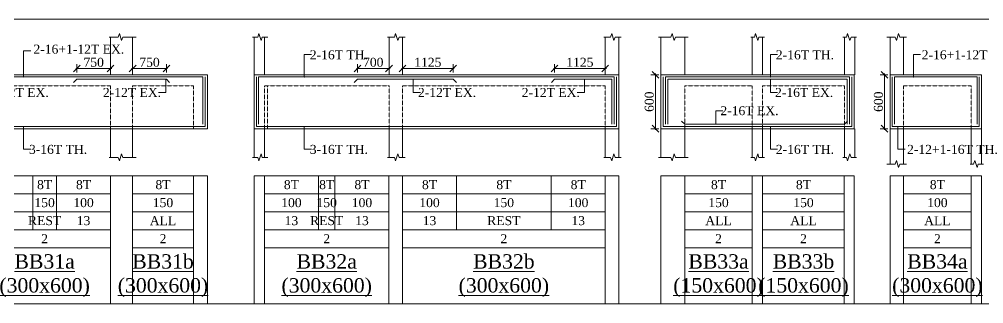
# Model space of a CAD drawing. Header units: inches. Extents: x 11017527 to 11245450, y -2821070 to -2693013.
# Drawn here: x 11145358 to 11166781, y -2712334 to -2706010 of the extents above; entities that cross this region are included whole.
import ezdxf
from ezdxf.enums import TextEntityAlignment as Align

# ---------------------------------------------------------------- set-up
doc = ezdxf.new("R2010")
doc.units = ezdxf.units.IN
doc.header["$LTSCALE"] = 0.5
doc.header["$MEASUREMENT"] = 0
doc.linetypes.add('HIDDEN', pattern=[9.525, 6.35, -3.175])
doc.layers.get('0').update_dxf_attribs({"lineweight": 0})
for name, color, linetype, lineweight in [('S-CUT OUT LINE', 9, 'Continuous', 9), ('S-DIM L.S.', 4, 'Continuous', 9), ('S-L.S.SECTION', 5, 'Continuous', 9), ('S-L.S.SLAB LINE', 8, 'HIDDEN', 5), ('S-L.S.STEEL', 6, 'Continuous', 15), ('S-SECTION MARK', 7, 'Continuous', 0), ('S-SHEET', 251, 'Continuous', 0), ('S-TEXT', 7, 'Continuous', 0), ('S-TEXT L.S. BEAM NO.', 30, 'Continuous', 5), ('S-TEXT. L.S.', 7, 'Continuous', 13)]:
    doc.layers.add(name, color=color, linetype=linetype, lineweight=lineweight)
doc.styles.add('135', font='arial.ttf', dxfattribs={"width": 0.8, "height": 135})
doc.styles.get("Standard").update_dxf_attribs({"font": 'times.ttf'})
doc.styles.add('TEXT', font='times.ttf')
doc.dimstyles.new('75', dxfattribs={"dimtxt": 135, "dimasz": 90, "dimexe": 0.1, "dimexo": 0.03, "dimgap": 0.09, "dimtad": 1, "dimdec": 0, "dimzin": 0, "dimdsep": 46, "dimtxsty": '135', "dimblk": 'ARCHTICK', "dimcen": 0.09, "dimclrd": 256, "dimclre": 256, "dimclrt": 256, "dimadec": 0, "dimazin": 0, "dimtfac": 1, "dimtdec": 0, "dimtofl": 0, "dimtmove": 1, "dimatfit": 3, "dimldrblk": 'DOTSMALL', "dimfxl": 1, "dimtolj": 1, "dimtzin": 0, "dimlwd": -1, "dimlwe": -1, "dimarcsym": 0})
doc.dimstyles.new('SETU_1', dxfattribs={"dimtxt": 200, "dimasz": 150, "dimexe": 100, "dimexo": 50, "dimgap": 35, "dimtad": 1, "dimdec": 0, "dimzin": 0, "dimdsep": 46, "dimtxsty": 'Standard', "dimblk": 'OBLIQUE', "dimcen": 150, "dimdle": 25, "dimclrd": 4, "dimclre": 7, "dimclrt": 256, "dimadec": 0, "dimazin": 0, "dimtfac": 1, "dimtdec": 0, "dimtofl": 0, "dimtmove": 1, "dimatfit": 3, "dimfxl": 1, "dimtolj": 1, "dimtzin": 0, "dimlwd": -1, "dimlwe": 5, "dimarcsym": 1})

# ---------------------------------------------------------------- blocks, each defined once
blk = doc.blocks.new('_ArchTick')
at = {"color": 0, "linetype": 'ByBlock', "const_width": 0.15}
blk.add_lwpolyline([(-0.5, -0.5), (0.5, 0.5)], dxfattribs=at)
blk = doc.blocks.new('_Oblique')
at = {"color": 0, "linetype": 'ByBlock', "lineweight": -2}
blk.add_line((-0.5, -0.5), (0.5, 0.5), dxfattribs=at)
blk = doc.blocks.new('*D325')
at = {"layer": 'S-DIM L.S.', "color": 7, "lineweight": 5, "transparency": 16777216}
for p, q in [((11164650, -2707243), (11164479, -2707243)), ((11164650, -2708443), (11164479, -2708443))]:
    blk.add_line(p, q, dxfattribs=at)
at = {"layer": 'S-DIM L.S.', "color": 6, "transparency": 16777216}
blk.add_line((11164579, -2708468), (11164579, -2707218), dxfattribs=at)
at = {"layer": 'S-DIM L.S.', "color": 6, "transparency": 16777216, "xscale": 150, "yscale": 150, "zscale": 150}
for p, rotation in [((11164579, -2707243), 90), ((11164579, -2708443), 270)]:
    blk.add_blockref('_Oblique', p, dxfattribs=dict(at, rotation=rotation))
at = {"layer": 'S-DIM L.S.', "transparency": 16777216, "insert": (11164443, -2707843), "char_height": 200, "attachment_point": 5, "rotation": 90, "style": 'TEXT'}
blk.add_mtext('\\A1;600', dxfattribs=at)
blk = doc.blocks.new('*D623')
at = {"layer": 'S-DIM L.S.', "color": 7, "transparency": 16777216}
blk.add_line((11147411, -2707105), (11146611, -2707105), dxfattribs=at)
at = {"layer": 'S-DIM L.S.', "color": 7, "lineweight": 5, "transparency": 16777216}
for p, q in [((11146636, -2707193), (11146636, -2707005)), ((11147386, -2707193), (11147386, -2707005))]:
    blk.add_line(p, q, dxfattribs=at)
at = {"layer": 'S-DIM L.S.', "color": 7, "transparency": 16777216, "xscale": 150, "yscale": 150, "zscale": 150, "rotation": 180}
blk.add_blockref('_Oblique', (11146636, -2707105), dxfattribs=at)
at = {"layer": 'S-DIM L.S.', "color": 7, "transparency": 16777216, "xscale": 150, "yscale": 150, "zscale": 150}
blk.add_blockref('_Oblique', (11147386, -2707105), dxfattribs=at)
at = {"layer": 'S-DIM L.S.', "transparency": 16777216, "insert": (11147011, -2706968), "char_height": 200, "attachment_point": 5, "style": 'TEXT'}
blk.add_mtext('\\A1;750', dxfattribs=at)
blk = doc.blocks.new('*D624')
at = {"layer": 'S-DIM L.S.', "color": 7, "lineweight": 5, "transparency": 16777216}
for p, q in [((11159561, -2707243), (11159390, -2707243)), ((11159561, -2708443), (11159390, -2708443))]:
    blk.add_line(p, q, dxfattribs=at)
at = {"layer": 'S-DIM L.S.', "color": 6, "transparency": 16777216}
blk.add_line((11159490, -2708468), (11159490, -2707218), dxfattribs=at)
at = {"layer": 'S-DIM L.S.', "color": 6, "transparency": 16777216, "xscale": 150, "yscale": 150, "zscale": 150}
for p, rotation in [((11159490, -2707243), 90), ((11159490, -2708443), 270)]:
    blk.add_blockref('_Oblique', p, dxfattribs=dict(at, rotation=rotation))
at = {"layer": 'S-DIM L.S.', "transparency": 16777216, "insert": (11159353, -2707843), "char_height": 200, "attachment_point": 5, "rotation": 90, "style": 'TEXT'}
blk.add_mtext('\\A1;600', dxfattribs=at)
blk = doc.blocks.new('*D625')
at = {"layer": 'S-DIM L.S.', "color": 7, "transparency": 16777216}
blk.add_line((11158399, -2707105), (11157224, -2707105), dxfattribs=at)
at = {"layer": 'S-DIM L.S.', "color": 7, "lineweight": 5, "transparency": 16777216}
for p, q in [((11157249, -2707193), (11157249, -2707005)), ((11158374, -2707193), (11158374, -2707005))]:
    blk.add_line(p, q, dxfattribs=at)
at = {"layer": 'S-DIM L.S.', "color": 7, "transparency": 16777216, "xscale": 150, "yscale": 150, "zscale": 150, "rotation": 180}
blk.add_blockref('_Oblique', (11157249, -2707105), dxfattribs=at)
at = {"layer": 'S-DIM L.S.', "color": 7, "transparency": 16777216, "xscale": 150, "yscale": 150, "zscale": 150}
blk.add_blockref('_Oblique', (11158374, -2707105), dxfattribs=at)
at = {"layer": 'S-DIM L.S.', "transparency": 16777216, "insert": (11157811, -2706968), "char_height": 200, "attachment_point": 5, "style": 'TEXT'}
blk.add_mtext('\\A1;1125', dxfattribs=at)
blk = doc.blocks.new('*D626')
at = {"layer": 'S-DIM L.S.', "color": 7, "transparency": 16777216}
blk.add_line((11153596, -2707105), (11152846, -2707105), dxfattribs=at)
at = {"layer": 'S-DIM L.S.', "color": 7, "lineweight": 5, "transparency": 16777216}
for p, q in [((11152871, -2707193), (11152871, -2707005)), ((11153571, -2707193), (11153571, -2707005))]:
    blk.add_line(p, q, dxfattribs=at)
at = {"layer": 'S-DIM L.S.', "color": 7, "transparency": 16777216, "xscale": 150, "yscale": 150, "zscale": 150, "rotation": 180}
blk.add_blockref('_Oblique', (11152871, -2707105), dxfattribs=at)
at = {"layer": 'S-DIM L.S.', "color": 7, "transparency": 16777216, "xscale": 150, "yscale": 150, "zscale": 150}
blk.add_blockref('_Oblique', (11153571, -2707105), dxfattribs=at)
at = {"layer": 'S-DIM L.S.', "transparency": 16777216, "insert": (11153221, -2706968), "char_height": 200, "attachment_point": 5, "style": 'TEXT'}
blk.add_mtext('\\A1;700', dxfattribs=at)
blk = doc.blocks.new('*D627')
at = {"layer": 'S-DIM L.S.', "color": 7, "transparency": 16777216}
blk.add_line((11153846, -2707105), (11155021, -2707105), dxfattribs=at)
at = {"layer": 'S-DIM L.S.', "color": 7, "lineweight": 5, "transparency": 16777216}
for p, q in [((11153871, -2707193), (11153871, -2707005)), ((11154996, -2707193), (11154996, -2707005))]:
    blk.add_line(p, q, dxfattribs=at)
at = {"layer": 'S-DIM L.S.', "color": 7, "transparency": 16777216, "xscale": 150, "yscale": 150, "zscale": 150, "rotation": 180}
blk.add_blockref('_Oblique', (11153871, -2707105), dxfattribs=at)
at = {"layer": 'S-DIM L.S.', "color": 7, "transparency": 16777216, "xscale": 150, "yscale": 150, "zscale": 150}
blk.add_blockref('_Oblique', (11154996, -2707105), dxfattribs=at)
at = {"layer": 'S-DIM L.S.', "transparency": 16777216, "insert": (11154433, -2706968), "char_height": 200, "attachment_point": 5, "style": 'TEXT'}
blk.add_mtext('\\A1;1125', dxfattribs=at)
blk = doc.blocks.new('*D645')
at = {"layer": 'S-DIM L.S.', "color": 7, "transparency": 16777216}
blk.add_line((11147851, -2707105), (11148651, -2707105), dxfattribs=at)
at = {"layer": 'S-DIM L.S.', "color": 7, "lineweight": 5, "transparency": 16777216}
for p, q in [((11147876, -2707193), (11147876, -2707005)), ((11148626, -2707193), (11148626, -2707005))]:
    blk.add_line(p, q, dxfattribs=at)
at = {"layer": 'S-DIM L.S.', "color": 7, "transparency": 16777216, "xscale": 150, "yscale": 150, "zscale": 150, "rotation": 180}
blk.add_blockref('_Oblique', (11147876, -2707105), dxfattribs=at)
at = {"layer": 'S-DIM L.S.', "color": 7, "transparency": 16777216, "xscale": 150, "yscale": 150, "zscale": 150}
blk.add_blockref('_Oblique', (11148626, -2707105), dxfattribs=at)
at = {"layer": 'S-DIM L.S.', "transparency": 16777216, "insert": (11148251, -2706968), "char_height": 200, "attachment_point": 5, "style": 'TEXT'}
blk.add_mtext('\\A1;750', dxfattribs=at)

msp = doc.modelspace()

# ---------------------------------------------------------------- linework, layer by layer
at = {"layer": 'S-CUT OUT LINE'}
for points, elevation in [([(11147951.472, -2706407.042), (11147656.912, -2706407.035), (11147628.942, -2706483.883), (11147582.265, -2706330.188), (11147556.922, -2706407.035), (11147353.953, -2706407.027)], 0.023), ([(11150878.73, -2706407.062), (11150756.58, -2706407.062), (11150728.609, -2706483.909), (11150681.933, -2706330.214), (11150653.962, -2706407.062), (11150541.213, -2706407.07)], 0.042), ([(11153926.325, -2706407.171), (11153792.859, -2706407.171), (11153764.889, -2706484.019), (11153718.212, -2706330.323), (11153690.242, -2706407.171), (11153538.468, -2706407.062)], 0.059), ([(11158729.065, -2706407.062), (11158595.6, -2706407.062), (11158567.63, -2706483.909), (11158520.953, -2706330.214), (11158492.983, -2706407.062), (11158341.209, -2706406.952)], 0.059), ([(11160215.548, -2706407.062), (11159933.82, -2706407.067), (11159905.85, -2706483.915), (11159859.173, -2706330.219), (11159831.203, -2706407.067), (11159556.052, -2706407.062)], 0.059), ([(11161910.274, -2706407.077), (11161788.634, -2706407.07), (11161760.664, -2706483.918), (11161713.987, -2706330.222), (11161688.644, -2706407.07), (11161608.029, -2706407.062)], 0.042), ([(11163954.929, -2706406.967), (11163833.289, -2706406.96), (11163805.319, -2706483.808), (11163758.642, -2706330.113), (11163733.299, -2706406.96), (11163652.684, -2706406.952)], 0.042), ([(11164625.349, -2706407.062), (11164812.335, -2706407.062), (11164840.305, -2706483.909), (11164886.982, -2706330.214), (11164914.953, -2706407.062), (11165063.335, -2706407.062)], 0.044), ([(11147951.472, -2709079.812), (11147656.912, -2709079.805), (11147628.942, -2709002.957), (11147582.265, -2709156.652), (11147554.295, -2709079.805), (11147353.953, -2709079.796)], 0.023), ([(11150878.73, -2709079.831), (11150756.58, -2709079.831), (11150728.609, -2709002.983), (11150681.933, -2709156.679), (11150653.962, -2709079.831), (11150541.213, -2709079.839)], 0.042), ([(11153926.325, -2709079.94), (11153792.859, -2709079.94), (11153764.889, -2709003.093), (11153718.212, -2709156.788), (11153690.242, -2709079.94), (11153538.468, -2709079.831)], 0.059), ([(11158729.065, -2709079.831), (11158595.6, -2709079.831), (11158567.63, -2709002.983), (11158520.953, -2709156.679), (11158492.983, -2709079.831), (11158341.209, -2709079.721)], 0.059), ([(11160215.548, -2709079.831), (11159933.82, -2709079.836), (11159905.85, -2709002.989), (11159859.173, -2709156.684), (11159831.203, -2709079.836), (11159556.052, -2709079.831)], 0.059), ([(11161910.274, -2709079.846), (11161788.634, -2709079.839), (11161760.664, -2709002.991), (11161713.987, -2709156.687), (11161686.016, -2709079.839), (11161608.029, -2709079.831)], 0.042), ([(11163954.929, -2709079.737), (11163833.289, -2709079.73), (11163805.319, -2709002.882), (11163758.642, -2709156.577), (11163730.672, -2709079.73), (11163652.684, -2709079.721)], 0.042), ([(11164625.349, -2709229.831), (11164812.335, -2709229.831), (11164840.305, -2709152.983), (11164886.982, -2709306.679), (11164914.953, -2709229.831), (11165063.335, -2709229.831)], 0.044), ([(11166478.636, -2709229.844), (11166557.177, -2709229.844), (11166585.147, -2709152.996), (11166631.824, -2709306.692), (11166659.795, -2709229.844), (11166775.737, -2709229.844)], 0.047)]:
    msp.add_lwpolyline(points, dxfattribs=dict(at, elevation=elevation))
at = {"layer": 'S-L.S.SECTION', "color": 1}
for p, q in [((11147386.472, -2707243.411, 0.037), (11147386.472, -2706407.027, 0.037)), ((11147876.472, -2706407.042, 0.027), (11147876.472, -2707243.427, 0.027)), ((11150573.732, -2707243.455, 0.03), (11150573.732, -2706407.07, 0.03)), ((11150803.73, -2706407.062, 0.066), (11150803.73, -2707243.446, 0.066)), ((11153570.992, -2706407.062, 0.056), (11153570.992, -2707243.446, 0.056)), ((11153870.992, -2707243.556, 0.056), (11153870.992, -2706407.171, 0.056)), ((11158373.732, -2706406.952, 0.056), (11158373.732, -2707243.337, 0.056)), ((11158673.732, -2707243.446, 0.056), (11158673.732, -2706407.062, 0.056)), ((11159610.548, -2707243.446, 0.036), (11159610.548, -2706407.062, 0.036)), ((11160140.548, -2706407.062, 0.073), (11160140.548, -2707243.446, 0.073)), ((11161640.548, -2707243.446, 0.056), (11161640.548, -2706407.062, 0.056)), ((11161870.548, -2706407.077, 0.045), (11161870.548, -2707243.462, 0.045)), ((11163685.203, -2707243.336, 0.056), (11163685.203, -2706406.952, 0.056)), ((11163915.203, -2706406.967, 0.045), (11163915.203, -2707243.352, 0.045)), ((11164700.349, -2706407.062, 0.044), (11164700.349, -2707243.446, 0.044)), ((11165000.349, -2707243.446, 0.015), (11165000.349, -2706407.062, 0.015)), ((11147386.472, -2708443.411, 0.037), (11147386.472, -2709079.796, 0.037)), ((11147876.472, -2708443.427, 0.027), (11147876.472, -2709079.812, 0.027)), ((11150573.732, -2708443.455, 0.03), (11150573.732, -2709079.839, 0.03)), ((11150803.73, -2708443.446, 0.066), (11150803.73, -2709079.831, 0.066)), ((11153570.992, -2708443.446, 0.056), (11153570.992, -2709079.831, 0.056)), ((11153870.992, -2708443.556, 0.056), (11153870.992, -2709079.94, 0.056)), ((11158373.732, -2708443.337, 0.056), (11158373.732, -2709079.721, 0.056)), ((11158673.732, -2708443.446, 0.056), (11158673.732, -2709079.831, 0.056)), ((11159610.548, -2708443.446, 0.036), (11159610.548, -2709079.831, 0.036)), ((11160140.548, -2708443.446, 0.073), (11160140.548, -2709079.831, 0.073)), ((11161640.548, -2708443.446, 0.056), (11161640.548, -2709079.831, 0.056)), ((11161870.548, -2708443.462, 0.045), (11161870.548, -2709079.846, 0.045)), ((11163685.203, -2708443.336, 0.056), (11163685.203, -2709079.721, 0.056)), ((11163915.203, -2708443.352, 0.045), (11163915.203, -2709079.737, 0.045)), ((11164700.349, -2708443.398, 0.056), (11164700.349, -2709229.831, 0.044)), ((11165000.349, -2708443.398, 0.027), (11165000.349, -2709229.831, 0.015)), ((11166503.159, -2708443.412, 0.059), (11166503.159, -2709229.844, 0.047)), ((11166733.159, -2708443.363, 0.025), (11166733.159, -2709229.796, 0.013))]:
    msp.add_line(p, q, dxfattribs=at)
at = {"layer": 'S-L.S.SECTION', "color": 5}
for p, q in [((11149536.472, -2707243.416, 0.021), (11144156.472, -2707243.411, 0.02)), ((11149536.472, -2708443.416, 0.037), (11149536.472, -2707243.416, 0.037)), ((11158673.732, -2707243.446, 0.04), (11150573.732, -2707243.446, 0.039)), ((11150573.732, -2708443.446, 0.012), (11150573.732, -2707243.446, 0.012)), ((11158673.732, -2708443.446, 0.056), (11158673.732, -2707243.446, 0.056)), ((11163900.548, -2707243.446, 0.04), (11159610.548, -2707243.446, 0.039)), ((11159610.548, -2708443.446, 0.019), (11159610.548, -2707243.446, 0.019)), ((11163900.548, -2708443.446, 0.056), (11163900.548, -2707243.446, 0.056)), ((11164700.349, -2707243.446, 0.022), (11166733.159, -2707243.412, 0.013)), ((11164700.349, -2708443.398, 0.051), (11164700.349, -2707243.446, 0.039)), ((11166733.159, -2708443.363, 0.025), (11166733.159, -2707243.412, 0.013)), ((11149536.472, -2708443.416, 0.021), (11144156.472, -2708443.411, 0.02)), ((11158673.732, -2708443.446, 0.04), (11150573.732, -2708443.446, 0.039)), ((11163900.548, -2708443.446, 0.04), (11159610.548, -2708443.446, 0.039)), ((11164700.349, -2708443.398, 0.034), (11166733.159, -2708443.363, 0.025))]:
    msp.add_line(p, q, dxfattribs=at)
at = {"layer": 'S-L.S.SLAB LINE', "linetype": 'HIDDEN', "ltscale": 0.8}
for p, q in [((11147386.472, -2707493.376, -0.003), (11144456.472, -2707493.429, 0.035)), ((11147386.472, -2708443.411, 0.037), (11147386.472, -2707493.376, 0.037)), ((11149225.726, -2707493.343, -0.027), (11147876.472, -2707493.368, -0.009)), ((11147876.472, -2707493.368, 0.01), (11147876.472, -2708443.427, 0.01)), ((11149225.726, -2708443.307, 0.037), (11149225.726, -2707493.343, 0.037)), ((11153570.992, -2707493.452, 0.036), (11150803.73, -2707493.455, 0.056)), ((11150803.73, -2707493.455, 0.049), (11150803.73, -2708443.446, 0.049)), ((11150871.325, -2707493.452, 0.034), (11150871.325, -2708443.446, 0.034)), ((11153570.992, -2707493.452, 0.034), (11153570.992, -2708443.446, 0.034)), ((11158373.728, -2707493.447, 0.026), (11153870.992, -2707493.452, 0.035)), ((11153870.992, -2707493.452, 0.034), (11153870.992, -2708443.446, 0.034)), ((11158373.728, -2708443.337, 0.056), (11158373.728, -2707493.447, 0.056)), ((11161640.548, -2707493.411, 0.016), (11160140.548, -2707493.459, 0.053)), ((11160140.548, -2707493.459, 0.056), (11160140.548, -2708443.446, 0.056)), ((11161640.548, -2708443.446, 0.056), (11161640.548, -2707493.411, 0.056)), ((11163685.199, -2707493.373, -0.008), (11161870.548, -2707493.402, 0.009)), ((11161870.548, -2707493.402, 0.028), (11161870.548, -2708443.462, 0.028)), ((11163685.199, -2708443.336, 0.056), (11163685.199, -2707493.373, 0.056)), ((11165000.349, -2707493.447, 0.03), (11166503.159, -2707493.416, 0.047)), ((11165000.349, -2708443.398, 0.027), (11165000.349, -2707493.447, 0.017)), ((11166503.159, -2707493.416, 0.033), (11166503.159, -2708443.363, 0.042))]:
    msp.add_line(p, q, dxfattribs=at)
at = {"layer": 'S-L.S.STEEL', "color": 1}
for p, q in [((11149436.472, -2707293.416, 0.021), (11144256.472, -2707293.411, 0.02)), ((11149436.472, -2708343.416, 0.037), (11149436.472, -2707293.416, 0.037)), ((11149486.472, -2708393.416, 0.037), (11149486.472, -2707293.416, 0.037)), ((11150623.732, -2708393.446, 0.012), (11150623.732, -2707293.455, 0.012)), ((11158573.732, -2707293.446, 0.04), (11150673.732, -2707293.446, 0.039)), ((11150673.732, -2708343.455, 0.012), (11150673.732, -2707293.446, 0.012)), ((11158573.732, -2708343.446, 0.056), (11158573.732, -2707293.446, 0.056)), ((11158623.732, -2708393.446, 0.056), (11158623.732, -2707293.446, 0.056)), ((11159660.548, -2708393.446, 0.019), (11159660.548, -2707293.446, 0.019)), ((11163800.548, -2707293.446, 0.04), (11159710.548, -2707293.446, 0.039)), ((11159710.548, -2708343.446, 0.019), (11159710.548, -2707293.446, 0.019)), ((11163800.548, -2708343.446, 0.056), (11163800.548, -2707293.446, 0.056)), ((11163850.548, -2708393.446, 0.056), (11163850.548, -2707293.446, 0.056)), ((11164750.349, -2708393.398, 0.051), (11164750.349, -2707293.446, 0.039)), ((11164800.349, -2707293.446, 0.022), (11166633.159, -2707293.412, 0.013)), ((11164800.349, -2708343.398, 0.051), (11164800.349, -2707293.446, 0.039)), ((11166633.159, -2708343.363, 0.025), (11166633.159, -2707293.412, 0.013)), ((11166683.159, -2708393.363, 0.025), (11166683.159, -2707293.412, 0.013)), ((11149486.472, -2708393.416, 0.021), (11144206.472, -2708393.411, 0.02)), ((11158623.732, -2708393.446, 0.04), (11150623.732, -2708393.446, 0.039)), ((11163850.548, -2708393.446, 0.04), (11159660.548, -2708393.446, 0.039)), ((11164750.349, -2708393.398, 0.034), (11166683.159, -2708393.363, 0.025))]:
    msp.add_line(p, q, dxfattribs=at)
at = {"layer": 'S-L.S.STEEL'}
for p, q in [((11146636.469, -2707343.416, 0.037), (11146565.463, -2707414.421, 0.037)), ((11148626.549, -2707343.428, 0.019), (11146636.469, -2707343.416, -0.018)), ((11148626.549, -2707343.428, 0.012), (11148697.481, -2707414.36, 0.012)), ((11152871.101, -2707343.337, 0.064), (11152799.983, -2707414.455, 0.064)), ((11154995.996, -2707343.337, 0.069), (11152871.101, -2707343.337, 0.069)), ((11154995.996, -2707343.337, 0.069), (11155067.005, -2707414.345, 0.069)), ((11157248.728, -2707343.337, 0.069), (11157177.72, -2707414.345, 0.069)), ((11157248.728, -2707343.337, 0.069), (11158523.732, -2707343.337, 0.069)), ((11158523.732, -2708343.446, 0.056), (11158523.732, -2707343.337, 0.056)), ((11163750.548, -2707343.463, 0.052), (11159760.548, -2707343.437, -0.043)), ((11159760.548, -2708343.446, 0.019), (11159760.548, -2707343.437, 0.019)), ((11163750.548, -2708343.446, 0.056), (11163750.548, -2707343.463, 0.056)), ((11160140.539, -2708343.446, 0.056), (11160069.421, -2708272.328, 0.056)), ((11160140.539, -2708343.446, 0.056), (11163685.199, -2708343.446, 0.056)), ((11163685.199, -2708343.446, 0.056), (11163756.317, -2708272.328, 0.056))]:
    msp.add_line(p, q, dxfattribs=at)
at = {"layer": 'S-SHEET'}
for p, q in [((11122595.882, -2706010.44, -0.001), (11180275.872, -2706010.44, -0.001)), ((11149535.919, -2709488.416, 0.02), (11144155.919, -2709488.411, 0.02)), ((11145655.919, -2709488.416, 0.02), (11145655.919, -2710688.414, 0.02)), ((11146185.919, -2709488.411, 0.02), (11146185.919, -2710688.413, 0.02)), ((11147385.919, -2709488.411, 0.02), (11147385.919, -2712334.199, 0.02)), ((11147875.919, -2709488.427, 0.014), (11147875.919, -2712334.214, 0.014)), ((11149225.177, -2709488.307, 0.02), (11149225.177, -2712334.094, 0.02)), ((11149535.919, -2709488.416, 0.02), (11149535.919, -2712334.204, 0.02)), ((11150573.179, -2709488.446, 0.012), (11150573.179, -2712334.234, 0.012)), ((11150573.179, -2709488.446, 0.039), (11158673.179, -2709488.446, 0.039)), ((11150803.176, -2709488.446, 0.039), (11150803.176, -2712334.234, 0.039)), ((11152003.176, -2709488.446, 0.039), (11152003.176, -2710688.461, 0.039)), ((11152370.438, -2709488.446, 0.039), (11152370.438, -2710688.461, 0.039)), ((11153570.438, -2709488.446, 0.039), (11153570.438, -2712334.234, 0.039)), ((11153870.438, -2709488.446, 0.039), (11153870.438, -2712334.234, 0.039)), ((11155070.438, -2709488.446, 0.039), (11155070.438, -2710688.461, 0.039)), ((11157173.179, -2709488.446, 0.039), (11157173.179, -2710688.431, 0.039)), ((11158373.179, -2709488.337, 0.039), (11158373.179, -2712334.124, 0.039)), ((11158673.179, -2709488.446, 0.039), (11158673.179, -2712334.234, 0.039)), ((11163899.994, -2709488.446, 0.039), (11159609.994, -2709488.446, 0.039)), ((11159609.994, -2709488.446, 0.019), (11159609.994, -2712334.234, 0.019)), ((11159609.994, -2709488.446, 0.031), (11159609.994, -2712334.234, 0.031)), ((11160139.995, -2709488.446, 0.039), (11160139.995, -2712334.234, 0.039)), ((11161639.994, -2709488.446, 0.039), (11161639.994, -2712334.234, 0.039)), ((11161869.994, -2709488.462, 0.033), (11161869.994, -2712334.249, 0.033)), ((11163684.65, -2709488.336, 0.039), (11163684.65, -2712334.124, 0.039)), ((11163899.994, -2709488.446, 0.039), (11163899.994, -2712334.234, 0.039)), ((11164700.349, -2709488.446, 0.039), (11166733.159, -2709488.412, 0.03)), ((11164700.349, -2709488.446, 0.027), (11164700.349, -2712334.234, 0.027)), ((11165000.349, -2709488.446, 0.015), (11165000.349, -2712334.234, 0.015)), ((11166503.159, -2709488.412, 0.03), (11166503.159, -2712334.199, 0.03)), ((11166733.159, -2709488.412, 0.013), (11166733.159, -2712334.199, 0.013)), ((11147385.919, -2709888.411, 0.037), (11144455.919, -2709888.416, 0.031)), ((11149225.177, -2709888.307, 0.037), (11147875.919, -2709888.427, 0.026)), ((11153570.438, -2709888.407, 0.053), (11150803.176, -2709888.447, 0.051)), ((11158373.179, -2709888.337, 0.056), (11153870.438, -2709888.402, 0.053)), ((11161639.994, -2709888.446, 0.055), (11160139.995, -2709888.446, 0.049)), ((11163684.65, -2709888.336, 0.056), (11161869.994, -2709888.462, 0.045)), ((11165000.349, -2709888.446, 0.024), (11166503.159, -2709888.412, 0.03)), ((11147385.919, -2710288.411, 0.037), (11144455.919, -2710288.416, 0.031)), ((11149225.177, -2710288.307, 0.037), (11147875.919, -2710288.427, 0.026)), ((11153570.438, -2710288.407, 0.053), (11150803.176, -2710288.447, 0.051)), ((11158373.179, -2710288.337, 0.056), (11153870.438, -2710288.402, 0.053)), ((11161639.994, -2710288.446, 0.055), (11160139.995, -2710288.446, 0.049)), ((11163684.65, -2710288.336, 0.056), (11161869.994, -2710288.462, 0.045)), ((11165000.349, -2710288.446, 0.024), (11166503.159, -2710288.412, 0.03)), ((11147385.919, -2710688.411, 0.037), (11144455.919, -2710688.416, 0.031)), ((11149225.177, -2710688.307, 0.037), (11147875.919, -2710688.427, 0.026)), ((11153570.438, -2710688.407, 0.053), (11150803.176, -2710688.447, 0.051)), ((11158373.179, -2710688.337, 0.056), (11153870.438, -2710688.402, 0.053)), ((11161639.994, -2710688.446, 0.055), (11160139.995, -2710688.446, 0.049)), ((11163684.65, -2710688.336, 0.056), (11161869.994, -2710688.462, 0.045)), ((11165000.349, -2710688.446, 0.024), (11166503.159, -2710688.412, 0.03)), ((11147385.919, -2711088.411, 0.037), (11144455.919, -2711088.416, 0.031)), ((11149225.177, -2711088.307, 0.037), (11147875.919, -2711088.427, 0.026)), ((11153570.438, -2711088.407, 0.053), (11150803.176, -2711088.447, 0.051)), ((11158373.179, -2711088.337, 0.056), (11153870.438, -2711088.402, 0.053)), ((11161639.994, -2711088.446, 0.055), (11160139.995, -2711088.446, 0.049)), ((11163684.65, -2711088.336, 0.056), (11161869.994, -2711088.462, 0.045)), ((11165000.349, -2711088.446, 0.024), (11166503.159, -2711088.412, 0.03)), ((11122595.882, -2712334.2), (11180275.872, -2712334.2)), ((11149535.919, -2712334.204, 0.02), (11144155.919, -2712334.198, 0.02)), ((11158673.179, -2712334.234, 0.039), (11150573.179, -2712334.234, 0.039)), ((11163899.994, -2712334.234, 0.039), (11159609.994, -2712334.234, 0.039)), ((11164700.349, -2712334.234, 0.039), (11166733.159, -2712334.199, 0.03))]:
    msp.add_line(p, q, dxfattribs=at)

# ---------------------------------------------------------------- texts
at = {"layer": 'S-TEXT', "char_height": 200, "attachment_point": 5, "style": 'TEXT'}
for s, insert, width in [('8T', (11145920.919, -2709688.416, 0.02), 530), ('8T', (11146785.919, -2709688.427, 0.02), 1200), ('8T', (11148550.548, -2709688.427, 0.017), 1349.25858), ('8T', (11151403.176, -2709688.455, 0.038), 1200), ('8T', (11152186.807, -2709688.446, 0.039), 367.26213), ('8T', (11152970.438, -2709688.455, 0.038), 1200), ('8T', (11154470.438, -2709688.455, 0.038), 1200), ('8T', (11156121.809, -2709688.446, 0.039), 2102.74062), ('8T', (11157773.179, -2709688.455, 0.038), 1200), ('8T', (11160889.994, -2709688.452, 0.045), 1499.99993), ('8T', (11162777.322, -2709688.405, 0.043), 1814.65509), ('8T', (11165751.754, -2709688.414, 0.028), 1502.80972), ('150', (11145920.919, -2710088.318, 0.032), 530), ('\\pxt9.000002;100', (11146785.919, -2710088.427, 0.021), 1200), ('150', (11148550.548, -2710088.312, 0.032), 1349.25858), ('\\pxt9.000002;100', (11151403.176, -2710088.455, 0.039), 1200), ('150', (11152186.807, -2710088.347, 0.05), 367.26213), ('\\pxt9.000002;100', (11152970.438, -2710088.455, 0.039), 1200), ('\\pxt9.000002;100', (11154470.438, -2710088.455, 0.039), 1200), ('150', (11156121.809, -2710088.347, 0.05), 2102.74062), ('\\pxt9.000002;100', (11157773.179, -2710088.455, 0.039), 1200), ('150', (11160889.994, -2710088.344, 0.05), 1499.99993), ('150', (11162777.322, -2710088.345, 0.05), 1814.65509), ('\\pxt9.000002;100', (11165751.754, -2710088.414, 0.03), 1502.80972), ('REST', (11145920.919, -2710488.316, 0.034), 530), ('13', (11146785.919, -2710488.427, 0.021), 1200), ('ALL', (11148550.548, -2710488.312, 0.033), 1349.25858), ('13', (11151403.176, -2710488.455, 0.039), 1200), ('REST', (11152186.807, -2710488.345, 0.053), 367.26213), ('13', (11152970.438, -2710488.455, 0.039), 1200), ('13', (11154470.438, -2710488.455, 0.039), 1200), ('REST', (11156121.809, -2710488.345, 0.053), 2102.74062), ('13', (11157773.179, -2710488.455, 0.039), 1200), ('ALL', (11160889.994, -2710488.344, 0.052), 1499.99993), ('ALL', (11162777.322, -2710488.345, 0.051), 1814.65509), ('ALL', (11165751.754, -2710488.424, 0.03), 1502.80972), ('2', (11145920.919, -2710888.414, 0.035), 2930), ('2', (11148550.548, -2710888.364, 0.033), 1349.25858), ('2', (11152186.807, -2710888.431, 0.052), 2767.26213), ('2', (11156121.809, -2710888.376, 0.055), 4502.74062), ('2', (11160889.994, -2710888.392, 0.054), 1499.99993), ('2', (11162777.322, -2710888.412, 0.046), 1814.65509), ('2', (11165751.754, -2710888.407, 0.029), 1502.80972)]:
    msp.add_mtext(s, dxfattribs=dict(at, insert=insert, width=width))
at = {"layer": 'S-TEXT L.S. BEAM NO.', "linetype": 'ByBlock', "char_height": 319.2745, "attachment_point": 5, "style": 'TEXT'}
for s, insert, width in [('{\\LBB31a\\P(300x600)}', (11145920.919, -2711711.24, 0.04), 2930), ('{\\LBB31b\\P(300x600)}', (11148550.548, -2711711.246, 0.036), 1349.25858), ('{\\LBB32a\\P(300x600)}', (11152186.807, -2711711.27, 0.058), 2767.26213), ('{\\LBB32b\\P(300x600)}', (11156121.809, -2711711.27, 0.058), 4502.7406), ('{\\LBB34a\\P(300x600)}', (11165751.754, -2711711.308, 0.025), 1502.80972)]:
    msp.add_mtext(s, dxfattribs=dict(at, insert=insert, width=width))
at = {"layer": 'S-TEXT L.S. BEAM NO.', "color": 1, "linetype": 'ByBlock', "char_height": 319.2745, "attachment_point": 5, "style": 'TEXT'}
for s, insert, width in [('{\\LBB33a\\P(150x600)}', (11160889.994, -2711711.277, 0.054), 1499.99993), ('{\\LBB33b\\P(150x600)}', (11162777.322, -2711711.284, 0.052), 1814.65509)]:
    msp.add_mtext(s, dxfattribs=dict(at, insert=insert, width=width))
at = {"layer": 'S-TEXT. L.S.', "style": 'TEXT'}
msp.add_text('2-16+1-12T EX.', height=200, dxfattribs=at).set_placement((11145672.782, -2706774.541, -0.037))
for s, p in [('2-16T TH.', (11152457.154, -2706900.251, 0.013)), ('2-16T TH.', (11162809.376, -2706900.251, 0.013)), ('2-16+1-12T TH.', (11166411.569, -2706900.251, 0.025)), ('2-12T EX.', (11145367.263, -2707736.835, -0.009)), ('2-12T EX.', (11147861.899, -2707736.835, -0.009)), ('2-12T EX.', (11154859.417, -2707736.865, 0.009)), ('2-12T EX.', (11157164.016, -2707736.865, 0.009)), ('2-16T EX.', (11162791.244, -2707736.865, 0.009)), ('2-16T EX.', (11161577.19, -2708142.587, 0.013)), ('3-16T TH.', (11146218.914, -2709002.898, -0.005)), ('3-16T TH.', (11152457.154, -2709002.928, 0.013)), ('2-16T TH.', (11162809.376, -2709002.928, 0.013)), ('2-12+1-16T TH.', (11166086.058, -2709002.88, 0.037))]:
    msp.add_text(s, height=200, dxfattribs=at).set_placement(p, align=Align.CENTER)

# ---------------------------------------------------------------- dimensions: what is measured, and where the dimension line sits
at = {"layer": 'S-DIM L.S.'}
for base, p1, p2, picture, middle in [((11146636.472, -2707105.261, 0.067), (11147386.472, -2707243.419, 0.051), (11146636.472, -2707243.413, 0.037), '*D623', (11147011.472, -2706968.242, 0.067)), ((11152870.992, -2707105.295, 0.085), (11153570.992, -2707243.446, 0.068), (11152870.992, -2707243.446, 0.064), '*D626', (11153220.992, -2706968.276, 0.085)), ((11157248.728, -2707105.185, 0.073), (11158373.728, -2707243.337, 0.073), (11157248.728, -2707243.337, 0.069), '*D625', (11157811.228, -2706968.455, 0.073))]:
    dim = msp.add_linear_dim(base=base, p1=p1, p2=p2, angle=180, dimstyle='SETU_1', override={"dimtxsty": 'TEXT', "dimblk": 'Oblique', "dimclrd": 7, "dimarcsym": 1}, dxfattribs=at)
    dim.commit()
    dim.dimension.update_dxf_attribs({"geometry": picture, "text_midpoint": middle})
for base, p1, p2, picture, middle in [((11148626.472, -2707105.2, 0.043), (11147876.472, -2707243.357, 0.026), (11148626.472, -2707243.351, 0.012), '*D645', (11148251.472, -2706968.181, 0.043)), ((11154995.996, -2707105.185, 0.073), (11153870.996, -2707243.337, 0.073), (11154995.996, -2707243.337, 0.069), '*D627', (11154433.496, -2706968.455, 0.073))]:
    dim = msp.add_linear_dim(base=base, p1=p1, p2=p2, dimstyle='SETU_1', override={"dimtxsty": 'TEXT', "dimblk": 'Oblique', "dimclrd": 7, "dimarcsym": 1}, dxfattribs=at)
    dim.commit()
    dim.dimension.update_dxf_attribs({"geometry": picture, "text_midpoint": middle})
at = {"layer": 'S-DIM L.S.', "color": 7}
for base, p1, p2, picture, middle in [((11159489.634, -2707243.446, -0.001), (11159610.548, -2708443.446, -0.001), (11159610.548, -2707243.446, -0.001), '*D624', (11159352.904, -2707843.446, -0.001)), ((11164579.435, -2707243.446, 0.002), (11164700.349, -2708443.446, 0.002), (11164700.349, -2707243.446, 0.002), '*D325', (11164442.705, -2707843.446, 0.002))]:
    dim = msp.add_linear_dim(base=base, p1=p1, p2=p2, angle=90, dimstyle='SETU_1', override={"dimlfac": 0.5, "dimtxsty": 'TEXT', "dimclrd": 6, "dimarcsym": 1}, dxfattribs=at)
    dim.commit()
    dim.dimension.update_dxf_attribs({"geometry": picture, "text_midpoint": middle})

# ---------------------------------------------------------------- leaders
at = {"layer": 'S-SECTION MARK'}
for points in [[(11145451.438, -2707293.416, -0.008), (11145451.438, -2706712.927, -0.008), (11145612.938, -2706712.927, -0.008)], [(11151689.678, -2707293.446, 0.01), (11151689.678, -2706795.457, 0.01), (11151851.178, -2706795.457, 0.01)], [(11162041.9, -2707293.446, 0.01), (11162041.9, -2706795.457, 0.01), (11162203.4, -2706795.457, 0.01)], [(11165218.593, -2707293.446, 0.022), (11165218.593, -2706795.457, 0.022), (11165380.094, -2706795.457, 0.022)], [(11148611.243, -2707343.446, 0.02), (11148611.243, -2707640.722, 0.02), (11148449.743, -2707640.722, 0.02)], [(11154110.073, -2707343.476, 0.039), (11154110.073, -2707640.752, 0.039), (11154271.574, -2707640.752, 0.039)], [(11157913.36, -2707343.476, 0.039), (11157913.36, -2707640.752, 0.039), (11157751.86, -2707640.752, 0.039)], [(11162041.9, -2707343.476, 0.039), (11162041.9, -2707640.752, 0.039), (11162203.4, -2707640.752, 0.039)], [(11160827.846, -2708343.446, 0.01), (11160827.846, -2708046.171, 0.01), (11160989.347, -2708046.171, 0.01)], [(11145451.438, -2708393.416, -0.008), (11145451.438, -2708898.104, -0.008), (11145612.938, -2708898.104, -0.008)], [(11151689.678, -2708393.446, 0.01), (11151689.678, -2708898.134, 0.01), (11151851.178, -2708898.134, 0.01)], [(11162041.9, -2708393.446, 0.01), (11162041.9, -2708898.134, 0.01), (11162203.4, -2708898.134, 0.01)], [(11164871.582, -2708393.398, 0.022), (11164871.582, -2708898.086, 0.022), (11165033.083, -2708898.086, 0.022)]]:
    msp.add_leader(points, dimstyle='75', override={"dimasz": 100, "dimclrd": 7}, dxfattribs=at)

doc.saveas('drawing.dxf')
